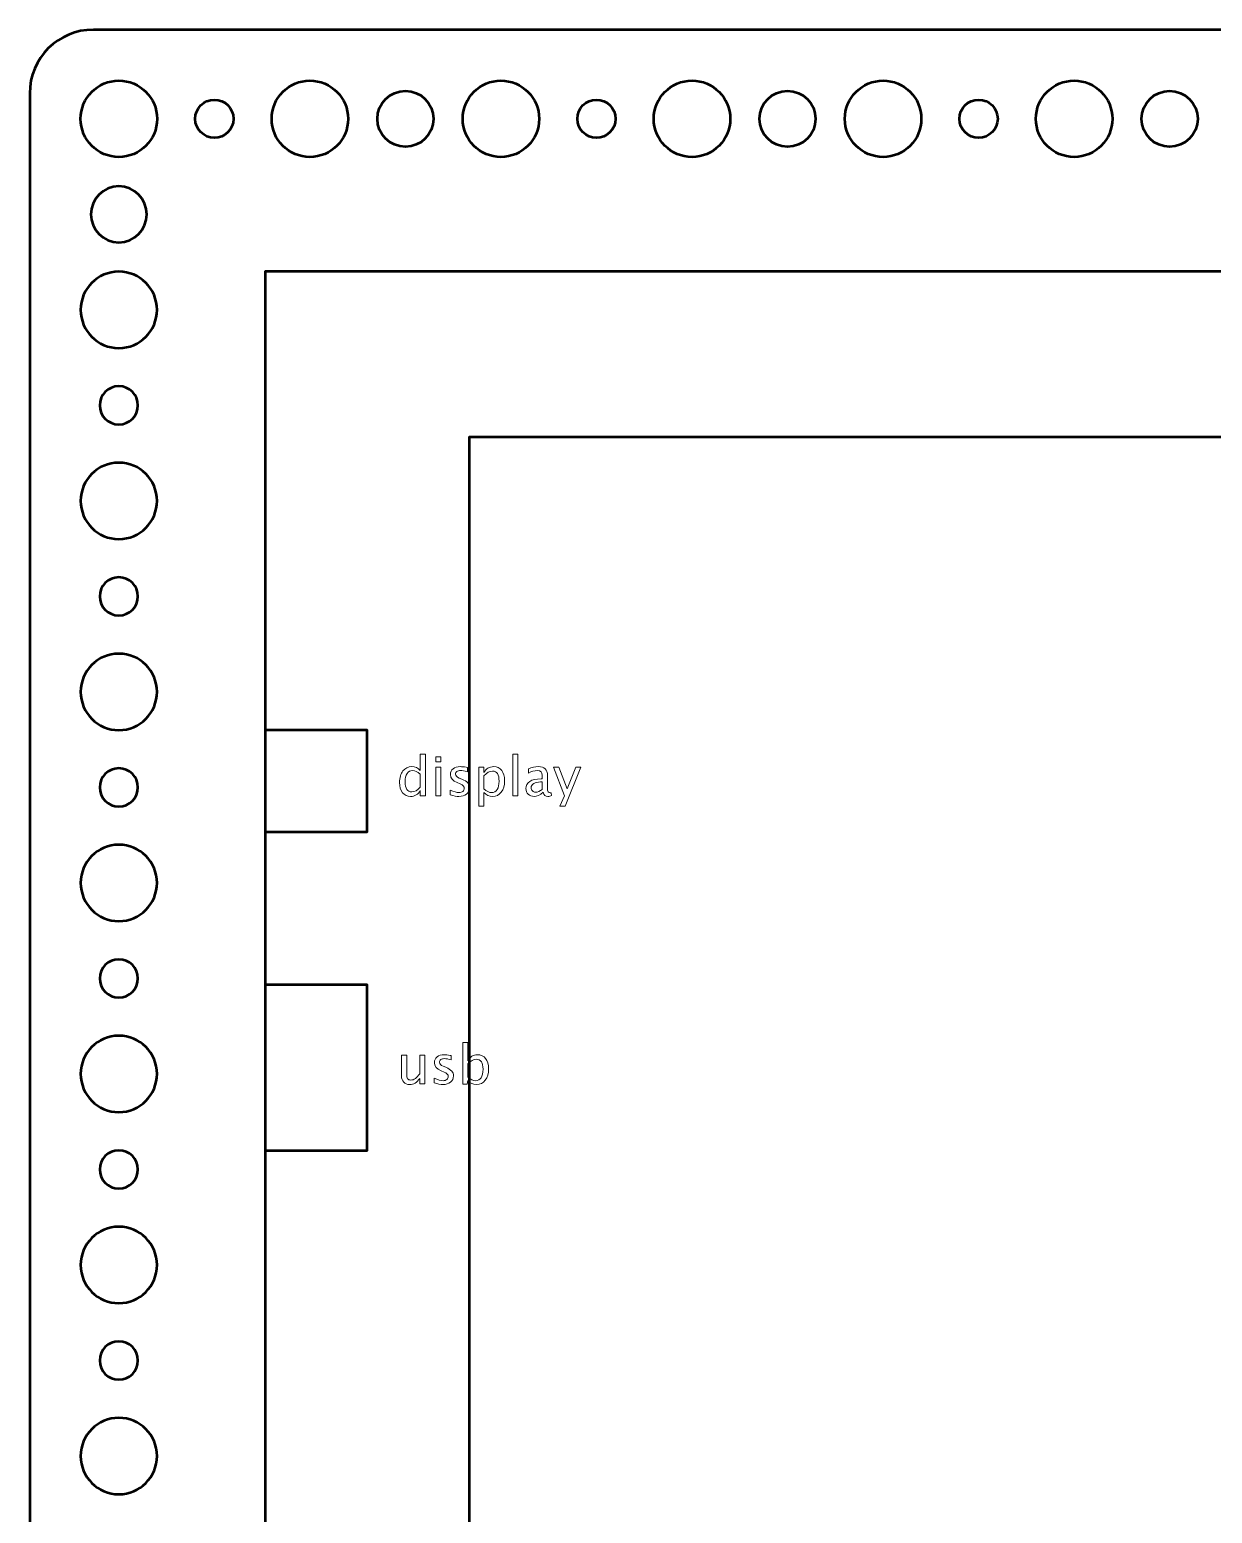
# Model space of a CAD drawing. Header units: centimetres. Extents: x -69 to 69, y -115 to 104.
# Drawn here: x -16.45 to -7.17, y -74.7 to -63.05 of the extents above; entities that cross this region are included whole.
import ezdxf

# ---------------------------------------------------------------- set-up
doc = ezdxf.new("R2010")
doc.units = ezdxf.units.CM
doc.header["$MEASUREMENT"] = 0
doc.layers.add('Layer 1', color=7, linetype='Continuous')

msp = doc.modelspace()

# ---------------------------------------------------------------- linework, layer by layer
at = {"layer": 'Layer 1', "color": 30, "lineweight": 53}
for points in [[(-14.6, -85.05), (14.6, -85.05), (14.6, -64.95), (-14.6, -64.95), (-14.6, -85.05)], [(-14.6, -69.35), (-13.8, -69.35), (-13.8, -68.55), (-14.6, -68.55), (-14.6, -69.35)], [(-14.6, -71.85001), (-13.8, -71.85001), (-13.8, -70.55001), (-14.6, -70.55001), (-14.6, -71.85001)]]:
    msp.add_lwpolyline(points, close=True, dxfattribs=at)
at = {"layer": 'Layer 1', "lineweight": 53}
for centre, major_axis in [((-15.74999, -63.75001), (0, 0.30001)), ((-14.24999, -63.75001), (0, 0.30001)), ((-12.74999, -63.75001), (0, 0.30001)), ((-11.24999, -63.75001), (0, 0.30001)), ((-9.74999, -63.75001), (0, 0.30001)), ((-8.24999, -63.75001), (0, 0.30001)), ((-15, -63.75), (0, 0.15)), ((-13.5, -63.75), (0, 0.22)), ((-12, -63.75), (0, 0.15)), ((-10.5, -63.75), (0, 0.22)), ((-9, -63.75), (0, 0.15)), ((-7.5, -63.75), (0, 0.22))]:
    msp.add_ellipse(centre, major_axis=major_axis, ratio=1, dxfattribs=at)
for points, knots in [([(-16.45, -86.45), (-16.45, -86.45), (-16.45, -63.55), (-16.45, -63.55), (-16.45, -63.55), (-16.45, -63.27386), (-16.22614, -63.05), (-15.95, -63.05), (-15.95, -63.05), (-15.95, -63.05), (15.95, -63.05), (15.95, -63.05), (15.95, -63.05), (16.22614, -63.05), (16.45, -63.27386), (16.45, -63.55), (16.45, -63.55), (16.45, -63.55), (16.45, -76.55), (16.45, -76.55), (16.45, -76.55), (16.45, -76.55), (15.05, -76.55), (15.05, -76.55), (15.05, -76.55), (14.77386, -76.55), (14.55, -76.77386), (14.55, -77.05), (14.55, -77.05), (14.55, -77.05), (14.55, -80.45), (14.55, -80.45), (14.55, -80.45), (14.55, -80.72614), (14.77386, -80.95), (15.05, -80.95), (15.05, -80.95), (15.05, -80.95), (16.45, -80.95), (16.45, -80.95), (16.45, -80.95), (16.45, -80.95), (16.45, -86.45), (16.45, -86.45), (16.45, -86.45), (16.45, -86.72614), (16.22614, -86.95), (15.95, -86.95), (15.95, -86.95), (15.95, -86.95), (-15.95, -86.95), (-15.95, -86.95), (-15.95, -86.95), (-16.22614, -86.95), (-16.45, -86.72614), (-16.45, -86.45)], [0, 0, 0, 0, 0.06666667, 0.06666667, 0.06666667, 0.06666667, 0.13333333, 0.13333333, 0.13333333, 0.13333333, 0.2, 0.2, 0.2, 0.2, 0.26666667, 0.26666667, 0.26666667, 0.26666667, 0.33333333, 0.33333333, 0.33333333, 0.33333333, 0.4, 0.4, 0.4, 0.4, 0.46666667, 0.46666667, 0.46666667, 0.46666667, 0.53333333, 0.53333333, 0.53333333, 0.53333333, 0.6, 0.6, 0.6, 0.6, 0.66666667, 0.66666667, 0.66666667, 0.66666667, 0.73333333, 0.73333333, 0.73333333, 0.73333333, 0.8, 0.8, 0.8, 0.8, 0.86666667, 0.86666667, 0.86666667, 0.86666667, 1, 1, 1, 1]), ([(-15.97, -64.5), (-15.97, -64.3785), (-15.8715, -64.28), (-15.75, -64.28), (-15.75, -64.28), (-15.6285, -64.28), (-15.53, -64.3785), (-15.53, -64.5), (-15.53, -64.5), (-15.53, -64.6215), (-15.6285, -64.72), (-15.75, -64.72), (-15.75, -64.72), (-15.8715, -64.72), (-15.97, -64.6215), (-15.97, -64.5)], [0, 0, 0, 0, 0.2, 0.2, 0.2, 0.2, 0.4, 0.4, 0.4, 0.4, 0.6, 0.6, 0.6, 0.6, 1, 1, 1, 1]), ([(-4.45, -66.25), (-4.45, -66.25), (-4.45, -65.05), (-4.45, -65.05), (-4.45, -65.05), (-4.45, -64.77386), (-4.22614, -64.55), (-3.95, -64.55), (-3.95, -64.55), (-3.95, -64.55), (2.45, -64.55), (2.45, -64.55), (2.45, -64.55), (2.72614, -64.55), (2.95, -64.77386), (2.95, -65.05), (2.95, -65.05), (2.95, -65.05), (2.95, -66.25), (2.95, -66.25), (2.95, -66.25), (2.95, -66.25), (13, -66.25), (13, -66.25), (13, -66.25), (13, -66.25), (13, -83.75), (13, -83.75), (13, -83.75), (13, -83.75), (-13, -83.75), (-13, -83.75), (-13, -83.75), (-13, -83.75), (-13, -66.25), (-13, -66.25), (-13, -66.25), (-13, -66.25), (-4.45, -66.25), (-4.45, -66.25)], [0, 0, 0, 0, 0.09090909, 0.09090909, 0.09090909, 0.09090909, 0.18181818, 0.18181818, 0.18181818, 0.18181818, 0.27272727, 0.27272727, 0.27272727, 0.27272727, 0.36363636, 0.36363636, 0.36363636, 0.36363636, 0.45454545, 0.45454545, 0.45454545, 0.45454545, 0.54545455, 0.54545455, 0.54545455, 0.54545455, 0.63636364, 0.63636364, 0.63636364, 0.63636364, 0.72727273, 0.72727273, 0.72727273, 0.72727273, 0.81818182, 0.81818182, 0.81818182, 0.81818182, 1, 1, 1, 1]), ([(-16.05, -65.25), (-16.05, -65.08431), (-15.91569, -64.95), (-15.75, -64.95), (-15.75, -64.95), (-15.58431, -64.95), (-15.45, -65.08431), (-15.45, -65.25), (-15.45, -65.25), (-15.45, -65.41569), (-15.58431, -65.55), (-15.75, -65.55), (-15.75, -65.55), (-15.91569, -65.55), (-16.05, -65.41569), (-16.05, -65.25)], [0, 0, 0, 0, 0.2, 0.2, 0.2, 0.2, 0.4, 0.4, 0.4, 0.4, 0.6, 0.6, 0.6, 0.6, 1, 1, 1, 1]), ([(-15.9, -66), (-15.9, -65.91716), (-15.83284, -65.85), (-15.75, -65.85), (-15.75, -65.85), (-15.66716, -65.85), (-15.6, -65.91716), (-15.6, -66), (-15.6, -66), (-15.6, -66.08284), (-15.66716, -66.15), (-15.75, -66.15), (-15.75, -66.15), (-15.83284, -66.15), (-15.9, -66.08284), (-15.9, -66)], [0, 0, 0, 0, 0.2, 0.2, 0.2, 0.2, 0.4, 0.4, 0.4, 0.4, 0.6, 0.6, 0.6, 0.6, 1, 1, 1, 1]), ([(-16.05, -66.75), (-16.05, -66.58431), (-15.91569, -66.45), (-15.75, -66.45), (-15.75, -66.45), (-15.58431, -66.45), (-15.45, -66.58431), (-15.45, -66.75), (-15.45, -66.75), (-15.45, -66.91569), (-15.58431, -67.05), (-15.75, -67.05), (-15.75, -67.05), (-15.91569, -67.05), (-16.05, -66.91569), (-16.05, -66.75)], [0, 0, 0, 0, 0.2, 0.2, 0.2, 0.2, 0.4, 0.4, 0.4, 0.4, 0.6, 0.6, 0.6, 0.6, 1, 1, 1, 1]), ([(-15.9, -67.5), (-15.9, -67.41716), (-15.83284, -67.35), (-15.75, -67.35), (-15.75, -67.35), (-15.66716, -67.35), (-15.6, -67.41716), (-15.6, -67.5), (-15.6, -67.5), (-15.6, -67.58284), (-15.66716, -67.65), (-15.75, -67.65), (-15.75, -67.65), (-15.83284, -67.65), (-15.9, -67.58284), (-15.9, -67.5)], [0, 0, 0, 0, 0.2, 0.2, 0.2, 0.2, 0.4, 0.4, 0.4, 0.4, 0.6, 0.6, 0.6, 0.6, 1, 1, 1, 1]), ([(-16.05, -68.25), (-16.05, -68.08431), (-15.91569, -67.95), (-15.75, -67.95), (-15.75, -67.95), (-15.58431, -67.95), (-15.45, -68.08431), (-15.45, -68.25), (-15.45, -68.25), (-15.45, -68.41569), (-15.58431, -68.55), (-15.75, -68.55), (-15.75, -68.55), (-15.91569, -68.55), (-16.05, -68.41569), (-16.05, -68.25)], [0, 0, 0, 0, 0.2, 0.2, 0.2, 0.2, 0.4, 0.4, 0.4, 0.4, 0.6, 0.6, 0.6, 0.6, 1, 1, 1, 1]), ([(-15.9, -69), (-15.9, -68.91716), (-15.83284, -68.85), (-15.75, -68.85), (-15.75, -68.85), (-15.66716, -68.85), (-15.6, -68.91716), (-15.6, -69), (-15.6, -69), (-15.6, -69.08284), (-15.66716, -69.15), (-15.75, -69.15), (-15.75, -69.15), (-15.83284, -69.15), (-15.9, -69.08284), (-15.9, -69)], [0, 0, 0, 0, 0.2, 0.2, 0.2, 0.2, 0.4, 0.4, 0.4, 0.4, 0.6, 0.6, 0.6, 0.6, 1, 1, 1, 1]), ([(-16.05, -69.75), (-16.05, -69.58431), (-15.91569, -69.45), (-15.75, -69.45), (-15.75, -69.45), (-15.58431, -69.45), (-15.45, -69.58431), (-15.45, -69.75), (-15.45, -69.75), (-15.45, -69.91569), (-15.58431, -70.05), (-15.75, -70.05), (-15.75, -70.05), (-15.91569, -70.05), (-16.05, -69.91569), (-16.05, -69.75)], [0, 0, 0, 0, 0.2, 0.2, 0.2, 0.2, 0.4, 0.4, 0.4, 0.4, 0.6, 0.6, 0.6, 0.6, 1, 1, 1, 1]), ([(-15.9, -70.5), (-15.9, -70.41716), (-15.83284, -70.35), (-15.75, -70.35), (-15.75, -70.35), (-15.66716, -70.35), (-15.6, -70.41716), (-15.6, -70.5), (-15.6, -70.5), (-15.6, -70.58284), (-15.66716, -70.65), (-15.75, -70.65), (-15.75, -70.65), (-15.83284, -70.65), (-15.9, -70.58284), (-15.9, -70.5)], [0, 0, 0, 0, 0.2, 0.2, 0.2, 0.2, 0.4, 0.4, 0.4, 0.4, 0.6, 0.6, 0.6, 0.6, 1, 1, 1, 1]), ([(-16.05, -71.25), (-16.05, -71.08431), (-15.91569, -70.95), (-15.75, -70.95), (-15.75, -70.95), (-15.58431, -70.95), (-15.45, -71.08431), (-15.45, -71.25), (-15.45, -71.25), (-15.45, -71.41569), (-15.58431, -71.55), (-15.75, -71.55), (-15.75, -71.55), (-15.91569, -71.55), (-16.05, -71.41569), (-16.05, -71.25)], [0, 0, 0, 0, 0.2, 0.2, 0.2, 0.2, 0.4, 0.4, 0.4, 0.4, 0.6, 0.6, 0.6, 0.6, 1, 1, 1, 1]), ([(-15.9, -72), (-15.9, -71.91716), (-15.83284, -71.85), (-15.75, -71.85), (-15.75, -71.85), (-15.66716, -71.85), (-15.6, -71.91716), (-15.6, -72), (-15.6, -72), (-15.6, -72.08284), (-15.66716, -72.15), (-15.75, -72.15), (-15.75, -72.15), (-15.83284, -72.15), (-15.9, -72.08284), (-15.9, -72)], [0, 0, 0, 0, 0.2, 0.2, 0.2, 0.2, 0.4, 0.4, 0.4, 0.4, 0.6, 0.6, 0.6, 0.6, 1, 1, 1, 1]), ([(-16.05, -72.75), (-16.05, -72.58431), (-15.91569, -72.45), (-15.75, -72.45), (-15.75, -72.45), (-15.58431, -72.45), (-15.45, -72.58431), (-15.45, -72.75), (-15.45, -72.75), (-15.45, -72.91569), (-15.58431, -73.05), (-15.75, -73.05), (-15.75, -73.05), (-15.91569, -73.05), (-16.05, -72.91569), (-16.05, -72.75)], [0, 0, 0, 0, 0.2, 0.2, 0.2, 0.2, 0.4, 0.4, 0.4, 0.4, 0.6, 0.6, 0.6, 0.6, 1, 1, 1, 1]), ([(-15.9, -73.5), (-15.9, -73.41716), (-15.83284, -73.35), (-15.75, -73.35), (-15.75, -73.35), (-15.66716, -73.35), (-15.6, -73.41716), (-15.6, -73.5), (-15.6, -73.5), (-15.6, -73.58284), (-15.66716, -73.65), (-15.75, -73.65), (-15.75, -73.65), (-15.83284, -73.65), (-15.9, -73.58284), (-15.9, -73.5)], [0, 0, 0, 0, 0.2, 0.2, 0.2, 0.2, 0.4, 0.4, 0.4, 0.4, 0.6, 0.6, 0.6, 0.6, 1, 1, 1, 1]), ([(-16.05, -74.25), (-16.05, -74.08431), (-15.91569, -73.95), (-15.75, -73.95), (-15.75, -73.95), (-15.58431, -73.95), (-15.45, -74.08431), (-15.45, -74.25), (-15.45, -74.25), (-15.45, -74.41569), (-15.58431, -74.55), (-15.75, -74.55), (-15.75, -74.55), (-15.91569, -74.55), (-16.05, -74.41569), (-16.05, -74.25)], [0, 0, 0, 0, 0.2, 0.2, 0.2, 0.2, 0.4, 0.4, 0.4, 0.4, 0.6, 0.6, 0.6, 0.6, 1, 1, 1, 1])]:
    msp.add_open_spline(points, degree=3, knots=knots, dxfattribs=at)
at = {"layer": 'Layer 1', "color": 30, "lineweight": 9}
for points, knots in [([(-13.38397, -69.06578), (-13.38397, -69.06578), (-13.38397, -69.02366), (-13.38397, -69.02366), (-13.38397, -69.02366), (-13.40056, -69.05513), (-13.42553, -69.07086), (-13.4589, -69.07086), (-13.4589, -69.07086), (-13.486, -69.07086), (-13.5073, -69.06105), (-13.52283, -69.04137), (-13.52283, -69.04137), (-13.53835, -69.02168), (-13.54611, -68.9948), (-13.54611, -68.96072), (-13.54611, -68.96072), (-13.54611, -68.92347), (-13.53729, -68.89348), (-13.51972, -68.87077), (-13.51972, -68.87077), (-13.50208, -68.84812), (-13.47894, -68.83676), (-13.45023, -68.83676), (-13.45023, -68.83676), (-13.42363, -68.83676), (-13.40147, -68.84692), (-13.38397, -68.86731), (-13.38397, -68.86731), (-13.38397, -68.86731), (-13.38397, -68.73939), (-13.38397, -68.73939), (-13.38397, -68.73939), (-13.38397, -68.73939), (-13.34334, -68.73939), (-13.34334, -68.73939), (-13.34334, -68.73939), (-13.34334, -68.73939), (-13.34334, -69.06578), (-13.34334, -69.06578), (-13.34334, -69.06578), (-13.34334, -69.06578), (-13.38397, -69.06578), (-13.38397, -69.06578)], [0, 0, 0, 0, 0.08333333, 0.08333333, 0.08333333, 0.08333333, 0.16666667, 0.16666667, 0.16666667, 0.16666667, 0.25, 0.25, 0.25, 0.25, 0.33333333, 0.33333333, 0.33333333, 0.33333333, 0.41666667, 0.41666667, 0.41666667, 0.41666667, 0.5, 0.5, 0.5, 0.5, 0.58333333, 0.58333333, 0.58333333, 0.58333333, 0.66666667, 0.66666667, 0.66666667, 0.66666667, 0.75, 0.75, 0.75, 0.75, 0.83333333, 0.83333333, 0.83333333, 0.83333333, 1, 1, 1, 1]), ([(-13.26191, -68.80035), (-13.26191, -68.80035), (-13.26191, -68.75971), (-13.26191, -68.75971), (-13.26191, -68.75971), (-13.26191, -68.75971), (-13.22127, -68.75971), (-13.22127, -68.75971), (-13.22127, -68.75971), (-13.22127, -68.75971), (-13.22127, -68.80035), (-13.22127, -68.80035), (-13.22127, -68.80035), (-13.22127, -68.80035), (-13.26191, -68.80035), (-13.26191, -68.80035)], [0, 0, 0, 0, 0.2, 0.2, 0.2, 0.2, 0.4, 0.4, 0.4, 0.4, 0.6, 0.6, 0.6, 0.6, 1, 1, 1, 1]), ([(-13.26191, -69.06578), (-13.26191, -69.06578), (-13.26191, -68.84142), (-13.26191, -68.84142), (-13.26191, -68.84142), (-13.26191, -68.84142), (-13.22127, -68.84142), (-13.22127, -68.84142), (-13.22127, -68.84142), (-13.22127, -68.84142), (-13.22127, -69.06578), (-13.22127, -69.06578), (-13.22127, -69.06578), (-13.22127, -69.06578), (-13.26191, -69.06578), (-13.26191, -69.06578)], [0, 0, 0, 0, 0.2, 0.2, 0.2, 0.2, 0.4, 0.4, 0.4, 0.4, 0.6, 0.6, 0.6, 0.6, 1, 1, 1, 1]), ([(-13.14761, -69.05774), (-13.14761, -69.05774), (-13.14761, -69.02048), (-13.14761, -69.02048), (-13.14761, -69.02048), (-13.12101, -69.03375), (-13.09794, -69.04038), (-13.07826, -69.04038), (-13.07826, -69.04038), (-13.06655, -69.04038), (-13.05681, -69.03721), (-13.04912, -69.03086), (-13.04912, -69.03086), (-13.04143, -69.02458), (-13.03755, -69.01667), (-13.03755, -69.00715), (-13.03755, -69.00715), (-13.03755, -68.99325), (-13.04834, -68.98175), (-13.06993, -68.97265), (-13.06993, -68.97265), (-13.06993, -68.97265), (-13.09371, -68.96256), (-13.09371, -68.96256), (-13.09371, -68.96256), (-13.12878, -68.94802), (-13.14634, -68.927), (-13.14634, -68.89969), (-13.14634, -68.89969), (-13.14634, -68.88015), (-13.13943, -68.86477), (-13.1256, -68.85355), (-13.1256, -68.85355), (-13.11177, -68.84233), (-13.09279, -68.83676), (-13.06873, -68.83676), (-13.06873, -68.83676), (-13.05624, -68.83676), (-13.04072, -68.83845), (-13.02231, -68.84191), (-13.02231, -68.84191), (-13.02231, -68.84191), (-13.01384, -68.84353), (-13.01384, -68.84353), (-13.01384, -68.84353), (-13.01384, -68.84353), (-13.01384, -68.8774), (-13.01384, -68.8774), (-13.01384, -68.8774), (-13.03649, -68.87062), (-13.05455, -68.86724), (-13.06803, -68.86724), (-13.06803, -68.86724), (-13.07988, -68.86724), (-13.08926, -68.86985), (-13.09639, -68.875), (-13.09639, -68.875), (-13.10345, -68.88015), (-13.10697, -68.88706), (-13.10697, -68.89574), (-13.10697, -68.89574), (-13.10697, -68.90795), (-13.0971, -68.91832), (-13.07727, -68.92672), (-13.07727, -68.92672), (-13.07727, -68.92672), (-13.05773, -68.93497), (-13.05773, -68.93497), (-13.05773, -68.93497), (-13.03557, -68.94428), (-13.01991, -68.95416), (-13.01074, -68.96453), (-13.01074, -68.96453), (-13.00149, -68.97491), (-12.99691, -68.98789), (-12.99691, -69.00341), (-12.99691, -69.00341), (-12.99691, -69.02309), (-13.00467, -69.03925), (-13.02026, -69.05188), (-13.02026, -69.05188), (-13.03578, -69.06451), (-13.05568, -69.07086), (-13.07988, -69.07086), (-13.07988, -69.07086), (-13.09851, -69.07086), (-13.12101, -69.06649), (-13.14761, -69.05774)], [0, 0, 0, 0, 0.04347826, 0.04347826, 0.04347826, 0.04347826, 0.08695652, 0.08695652, 0.08695652, 0.08695652, 0.13043478, 0.13043478, 0.13043478, 0.13043478, 0.17391304, 0.17391304, 0.17391304, 0.17391304, 0.2173913, 0.2173913, 0.2173913, 0.2173913, 0.26086957, 0.26086957, 0.26086957, 0.26086957, 0.30434783, 0.30434783, 0.30434783, 0.30434783, 0.34782609, 0.34782609, 0.34782609, 0.34782609, 0.39130435, 0.39130435, 0.39130435, 0.39130435, 0.43478261, 0.43478261, 0.43478261, 0.43478261, 0.47826087, 0.47826087, 0.47826087, 0.47826087, 0.52173913, 0.52173913, 0.52173913, 0.52173913, 0.56521739, 0.56521739, 0.56521739, 0.56521739, 0.60869565, 0.60869565, 0.60869565, 0.60869565, 0.65217391, 0.65217391, 0.65217391, 0.65217391, 0.69565217, 0.69565217, 0.69565217, 0.69565217, 0.73913043, 0.73913043, 0.73913043, 0.73913043, 0.7826087, 0.7826087, 0.7826087, 0.7826087, 0.82608696, 0.82608696, 0.82608696, 0.82608696, 0.86956522, 0.86956522, 0.86956522, 0.86956522, 0.91304348, 0.91304348, 0.91304348, 0.91304348, 1, 1, 1, 1]), ([(-12.92374, -69.14748), (-12.92374, -69.14748), (-12.92374, -68.84142), (-12.92374, -68.84142), (-12.92374, -68.84142), (-12.92374, -68.84142), (-12.8831, -68.84142), (-12.8831, -68.84142), (-12.8831, -68.84142), (-12.8831, -68.84142), (-12.8831, -68.88382), (-12.8831, -68.88382), (-12.8831, -68.88382), (-12.86645, -68.85242), (-12.8414, -68.83676), (-12.80803, -68.83676), (-12.80803, -68.83676), (-12.78101, -68.83676), (-12.75977, -68.84657), (-12.74425, -68.86625), (-12.74425, -68.86625), (-12.72873, -68.88594), (-12.72097, -68.91282), (-12.72097, -68.94689), (-12.72097, -68.94689), (-12.72097, -68.98401), (-12.72978, -69.01399), (-12.74735, -69.03671), (-12.74735, -69.03671), (-12.76492, -69.0595), (-12.78806, -69.07086), (-12.81671, -69.07086), (-12.81671, -69.07086), (-12.84331, -69.07086), (-12.86546, -69.0607), (-12.8831, -69.04031), (-12.8831, -69.04031), (-12.8831, -69.04031), (-12.8831, -69.14748), (-12.8831, -69.14748), (-12.8831, -69.14748), (-12.8831, -69.14748), (-12.92374, -69.14748), (-12.92374, -69.14748)], [0, 0, 0, 0, 0.08333333, 0.08333333, 0.08333333, 0.08333333, 0.16666667, 0.16666667, 0.16666667, 0.16666667, 0.25, 0.25, 0.25, 0.25, 0.33333333, 0.33333333, 0.33333333, 0.33333333, 0.41666667, 0.41666667, 0.41666667, 0.41666667, 0.5, 0.5, 0.5, 0.5, 0.58333333, 0.58333333, 0.58333333, 0.58333333, 0.66666667, 0.66666667, 0.66666667, 0.66666667, 0.75, 0.75, 0.75, 0.75, 0.83333333, 0.83333333, 0.83333333, 0.83333333, 1, 1, 1, 1]), ([(-12.65732, -69.06578), (-12.65732, -69.06578), (-12.65732, -68.73939), (-12.65732, -68.73939), (-12.65732, -68.73939), (-12.65732, -68.73939), (-12.61668, -68.73939), (-12.61668, -68.73939), (-12.61668, -68.73939), (-12.61668, -68.73939), (-12.61668, -69.06578), (-12.61668, -69.06578), (-12.61668, -69.06578), (-12.61668, -69.06578), (-12.65732, -69.06578), (-12.65732, -69.06578)], [0, 0, 0, 0, 0.2, 0.2, 0.2, 0.2, 0.4, 0.4, 0.4, 0.4, 0.6, 0.6, 0.6, 0.6, 1, 1, 1, 1]), ([(-12.41934, -69.03721), (-12.44375, -69.05964), (-12.46725, -69.07086), (-12.48983, -69.07086), (-12.48983, -69.07086), (-12.50838, -69.07086), (-12.52383, -69.06507), (-12.53604, -69.05343), (-12.53604, -69.05343), (-12.54832, -69.04179), (-12.55445, -69.02712), (-12.55445, -69.00941), (-12.55445, -69.00941), (-12.55445, -68.98492), (-12.54415, -68.96609), (-12.52355, -68.95296), (-12.52355, -68.95296), (-12.50295, -68.93984), (-12.47339, -68.93328), (-12.43486, -68.93328), (-12.43486, -68.93328), (-12.43486, -68.93328), (-12.42534, -68.93328), (-12.42534, -68.93328), (-12.42534, -68.93328), (-12.42534, -68.93328), (-12.42534, -68.90626), (-12.42534, -68.90626), (-12.42534, -68.90626), (-12.42534, -68.88022), (-12.43888, -68.86724), (-12.46605, -68.86724), (-12.46605, -68.86724), (-12.48707, -68.86724), (-12.51007, -68.87387), (-12.53498, -68.88713), (-12.53498, -68.88713), (-12.53498, -68.88713), (-12.53498, -68.85369), (-12.53498, -68.85369), (-12.53498, -68.85369), (-12.5076, -68.8424), (-12.48178, -68.83676), (-12.45758, -68.83676), (-12.45758, -68.83676), (-12.43268, -68.83676), (-12.41426, -68.8424), (-12.40248, -68.85376), (-12.40248, -68.85376), (-12.39062, -68.86512), (-12.3847, -68.88262), (-12.3847, -68.90626), (-12.3847, -68.90626), (-12.3847, -68.90626), (-12.3847, -69.00764), (-12.3847, -69.00764), (-12.3847, -69.00764), (-12.3847, -69.03086), (-12.37757, -69.0425), (-12.36325, -69.0425), (-12.36325, -69.0425), (-12.36149, -69.0425), (-12.35888, -69.04221), (-12.35542, -69.04165), (-12.35542, -69.04165), (-12.35542, -69.04165), (-12.35253, -69.06423), (-12.35253, -69.06423), (-12.35253, -69.06423), (-12.36177, -69.06867), (-12.37193, -69.07086), (-12.38308, -69.07086), (-12.38308, -69.07086), (-12.40205, -69.07086), (-12.41412, -69.05964), (-12.41934, -69.03721)], [0, 0, 0, 0, 0.05, 0.05, 0.05, 0.05, 0.1, 0.1, 0.1, 0.1, 0.15, 0.15, 0.15, 0.15, 0.2, 0.2, 0.2, 0.2, 0.25, 0.25, 0.25, 0.25, 0.3, 0.3, 0.3, 0.3, 0.35, 0.35, 0.35, 0.35, 0.4, 0.4, 0.4, 0.4, 0.45, 0.45, 0.45, 0.45, 0.5, 0.5, 0.5, 0.5, 0.55, 0.55, 0.55, 0.55, 0.6, 0.6, 0.6, 0.6, 0.65, 0.65, 0.65, 0.65, 0.7, 0.7, 0.7, 0.7, 0.75, 0.75, 0.75, 0.75, 0.8, 0.8, 0.8, 0.8, 0.85, 0.85, 0.85, 0.85, 0.9, 0.9, 0.9, 0.9, 1, 1, 1, 1]), ([(-12.28797, -69.14748), (-12.28797, -69.14748), (-12.25156, -69.06606), (-12.25156, -69.06606), (-12.25156, -69.06606), (-12.25156, -69.06606), (-12.33848, -68.84142), (-12.33848, -68.84142), (-12.33848, -68.84142), (-12.33848, -68.84142), (-12.29488, -68.84142), (-12.29488, -68.84142), (-12.29488, -68.84142), (-12.29488, -68.84142), (-12.23025, -69.01131), (-12.23025, -69.01131), (-12.23025, -69.01131), (-12.23025, -69.01131), (-12.16132, -68.84142), (-12.16132, -68.84142), (-12.16132, -68.84142), (-12.16132, -68.84142), (-12.12301, -68.84142), (-12.12301, -68.84142), (-12.12301, -68.84142), (-12.12301, -68.84142), (-12.24563, -69.14748), (-12.24563, -69.14748), (-12.24563, -69.14748), (-12.24563, -69.14748), (-12.28797, -69.14748), (-12.28797, -69.14748)], [0, 0, 0, 0, 0.11111111, 0.11111111, 0.11111111, 0.11111111, 0.22222222, 0.22222222, 0.22222222, 0.22222222, 0.33333333, 0.33333333, 0.33333333, 0.33333333, 0.44444444, 0.44444444, 0.44444444, 0.44444444, 0.55555556, 0.55555556, 0.55555556, 0.55555556, 0.66666667, 0.66666667, 0.66666667, 0.66666667, 0.77777778, 0.77777778, 0.77777778, 0.77777778, 1, 1, 1, 1]), ([(-13.38397, -68.89511), (-13.40507, -68.87655), (-13.42504, -68.86724), (-13.44395, -68.86724), (-13.44395, -68.86724), (-13.46257, -68.86724), (-13.47697, -68.875), (-13.4872, -68.89059), (-13.4872, -68.89059), (-13.49743, -68.90611), (-13.50251, -68.92813), (-13.50251, -68.95663), (-13.50251, -68.95663), (-13.50251, -69.00905), (-13.48515, -69.0353), (-13.45037, -69.0353), (-13.45037, -69.0353), (-13.42779, -69.0353), (-13.40564, -69.02295), (-13.38397, -68.99833), (-13.38397, -68.99833), (-13.38397, -68.99833), (-13.38397, -68.89511), (-13.38397, -68.89511)], [0, 0, 0, 0, 0.14285714, 0.14285714, 0.14285714, 0.14285714, 0.28571429, 0.28571429, 0.28571429, 0.28571429, 0.42857143, 0.42857143, 0.42857143, 0.42857143, 0.57142857, 0.57142857, 0.57142857, 0.57142857, 0.71428571, 0.71428571, 0.71428571, 0.71428571, 1, 1, 1, 1]), ([(-12.8831, -69.0123), (-12.86215, -69.031), (-12.84218, -69.04038), (-12.8232, -69.04038), (-12.8232, -69.04038), (-12.8045, -69.04038), (-12.79004, -69.03255), (-12.77988, -69.01696), (-12.77988, -69.01696), (-12.76965, -69.00136), (-12.76457, -68.97942), (-12.76457, -68.95106), (-12.76457, -68.95106), (-12.76457, -68.89856), (-12.78192, -68.87232), (-12.81664, -68.87232), (-12.81664, -68.87232), (-12.83936, -68.87232), (-12.86151, -68.88459), (-12.8831, -68.90922), (-12.8831, -68.90922), (-12.8831, -68.90922), (-12.8831, -69.0123), (-12.8831, -69.0123)], [0, 0, 0, 0, 0.14285714, 0.14285714, 0.14285714, 0.14285714, 0.28571429, 0.28571429, 0.28571429, 0.28571429, 0.42857143, 0.42857143, 0.42857143, 0.42857143, 0.57142857, 0.57142857, 0.57142857, 0.57142857, 0.71428571, 0.71428571, 0.71428571, 0.71428571, 1, 1, 1, 1]), ([(-12.42534, -69.01505), (-12.42534, -69.01505), (-12.42534, -68.95741), (-12.42534, -68.95741), (-12.42534, -68.95741), (-12.42534, -68.95741), (-12.43839, -68.95698), (-12.43839, -68.95698), (-12.43839, -68.95698), (-12.46097, -68.95698), (-12.47917, -68.96115), (-12.49307, -68.96947), (-12.49307, -68.96947), (-12.5069, -68.97787), (-12.51381, -68.98895), (-12.51381, -69.00277), (-12.51381, -69.00277), (-12.51381, -69.01244), (-12.51036, -69.02062), (-12.50351, -69.02733), (-12.50351, -69.02733), (-12.4966, -69.03403), (-12.4882, -69.03742), (-12.47825, -69.03742), (-12.47825, -69.03742), (-12.46132, -69.03742), (-12.44368, -69.02994), (-12.42534, -69.01505)], [0, 0, 0, 0, 0.125, 0.125, 0.125, 0.125, 0.25, 0.25, 0.25, 0.25, 0.375, 0.375, 0.375, 0.375, 0.5, 0.5, 0.5, 0.5, 0.625, 0.625, 0.625, 0.625, 0.75, 0.75, 0.75, 0.75, 1, 1, 1, 1]), ([(-13.04975, -71.3306), (-13.04975, -71.3306), (-13.04975, -71.00167), (-13.04975, -71.00167), (-13.04975, -71.00167), (-13.04975, -71.00167), (-13.00911, -71.00167), (-13.00911, -71.00167), (-13.00911, -71.00167), (-13.00911, -71.00167), (-13.00911, -71.1461), (-13.00911, -71.1461), (-13.00911, -71.1461), (-12.99246, -71.1147), (-12.96741, -71.09904), (-12.93404, -71.09904), (-12.93404, -71.09904), (-12.90702, -71.09904), (-12.88578, -71.10885), (-12.87026, -71.12853), (-12.87026, -71.12853), (-12.85474, -71.14822), (-12.84698, -71.1751), (-12.84698, -71.20917), (-12.84698, -71.20917), (-12.84698, -71.24629), (-12.85579, -71.27627), (-12.87336, -71.29899), (-12.87336, -71.29899), (-12.89093, -71.32178), (-12.91407, -71.33314), (-12.94272, -71.33314), (-12.94272, -71.33314), (-12.96932, -71.33314), (-12.99147, -71.32298), (-13.00911, -71.30259), (-13.00911, -71.30259), (-13.00911, -71.30259), (-13.01405, -71.3306), (-13.01405, -71.3306), (-13.01405, -71.3306), (-13.01405, -71.3306), (-13.04975, -71.3306), (-13.04975, -71.3306)], [0, 0, 0, 0, 0.08333333, 0.08333333, 0.08333333, 0.08333333, 0.16666667, 0.16666667, 0.16666667, 0.16666667, 0.25, 0.25, 0.25, 0.25, 0.33333333, 0.33333333, 0.33333333, 0.33333333, 0.41666667, 0.41666667, 0.41666667, 0.41666667, 0.5, 0.5, 0.5, 0.5, 0.58333333, 0.58333333, 0.58333333, 0.58333333, 0.66666667, 0.66666667, 0.66666667, 0.66666667, 0.75, 0.75, 0.75, 0.75, 0.83333333, 0.83333333, 0.83333333, 0.83333333, 1, 1, 1, 1]), ([(-13.38778, -71.32806), (-13.38778, -71.32806), (-13.38778, -71.28587), (-13.38778, -71.28587), (-13.38778, -71.28587), (-13.40945, -71.31741), (-13.43576, -71.33314), (-13.46667, -71.33314), (-13.46667, -71.33314), (-13.48628, -71.33314), (-13.50187, -71.327), (-13.51344, -71.31465), (-13.51344, -71.31465), (-13.52508, -71.30231), (-13.53087, -71.28573), (-13.53087, -71.26477), (-13.53087, -71.26477), (-13.53087, -71.26477), (-13.53087, -71.1037), (-13.53087, -71.1037), (-13.53087, -71.1037), (-13.53087, -71.1037), (-13.49023, -71.1037), (-13.49023, -71.1037), (-13.49023, -71.1037), (-13.49023, -71.1037), (-13.49023, -71.25151), (-13.49023, -71.25151), (-13.49023, -71.25151), (-13.49023, -71.26837), (-13.48776, -71.28029), (-13.48289, -71.28735), (-13.48289, -71.28735), (-13.47795, -71.29448), (-13.46977, -71.298), (-13.45827, -71.298), (-13.45827, -71.298), (-13.43343, -71.298), (-13.40987, -71.28171), (-13.38778, -71.24904), (-13.38778, -71.24904), (-13.38778, -71.24904), (-13.38778, -71.1037), (-13.38778, -71.1037), (-13.38778, -71.1037), (-13.38778, -71.1037), (-13.34715, -71.1037), (-13.34715, -71.1037), (-13.34715, -71.1037), (-13.34715, -71.1037), (-13.34715, -71.32806), (-13.34715, -71.32806), (-13.34715, -71.32806), (-13.34715, -71.32806), (-13.38778, -71.32806), (-13.38778, -71.32806)], [0, 0, 0, 0, 0.06666667, 0.06666667, 0.06666667, 0.06666667, 0.13333333, 0.13333333, 0.13333333, 0.13333333, 0.2, 0.2, 0.2, 0.2, 0.26666667, 0.26666667, 0.26666667, 0.26666667, 0.33333333, 0.33333333, 0.33333333, 0.33333333, 0.4, 0.4, 0.4, 0.4, 0.46666667, 0.46666667, 0.46666667, 0.46666667, 0.53333333, 0.53333333, 0.53333333, 0.53333333, 0.6, 0.6, 0.6, 0.6, 0.66666667, 0.66666667, 0.66666667, 0.66666667, 0.73333333, 0.73333333, 0.73333333, 0.73333333, 0.8, 0.8, 0.8, 0.8, 0.86666667, 0.86666667, 0.86666667, 0.86666667, 1, 1, 1, 1]), ([(-13.27362, -71.32002), (-13.27362, -71.32002), (-13.27362, -71.28276), (-13.27362, -71.28276), (-13.27362, -71.28276), (-13.24702, -71.29603), (-13.22395, -71.30266), (-13.20427, -71.30266), (-13.20427, -71.30266), (-13.19256, -71.30266), (-13.18282, -71.29949), (-13.17513, -71.29314), (-13.17513, -71.29314), (-13.16744, -71.28686), (-13.16356, -71.27895), (-13.16356, -71.26943), (-13.16356, -71.26943), (-13.16356, -71.25553), (-13.17435, -71.24403), (-13.19594, -71.23493), (-13.19594, -71.23493), (-13.19594, -71.23493), (-13.21972, -71.22484), (-13.21972, -71.22484), (-13.21972, -71.22484), (-13.25479, -71.2103), (-13.27235, -71.18928), (-13.27235, -71.16197), (-13.27235, -71.16197), (-13.27235, -71.14243), (-13.26544, -71.12705), (-13.25161, -71.11583), (-13.25161, -71.11583), (-13.23778, -71.10461), (-13.2188, -71.09904), (-13.19474, -71.09904), (-13.19474, -71.09904), (-13.18225, -71.09904), (-13.16673, -71.10073), (-13.14832, -71.10419), (-13.14832, -71.10419), (-13.14832, -71.10419), (-13.13985, -71.10581), (-13.13985, -71.10581), (-13.13985, -71.10581), (-13.13985, -71.10581), (-13.13985, -71.13968), (-13.13985, -71.13968), (-13.13985, -71.13968), (-13.1625, -71.1329), (-13.18056, -71.12952), (-13.19404, -71.12952), (-13.19404, -71.12952), (-13.20589, -71.12952), (-13.21527, -71.13213), (-13.2224, -71.13728), (-13.2224, -71.13728), (-13.22946, -71.14243), (-13.23298, -71.14934), (-13.23298, -71.15802), (-13.23298, -71.15802), (-13.23298, -71.17023), (-13.22311, -71.1806), (-13.20328, -71.189), (-13.20328, -71.189), (-13.20328, -71.189), (-13.18374, -71.19725), (-13.18374, -71.19725), (-13.18374, -71.19725), (-13.16158, -71.20656), (-13.14592, -71.21644), (-13.13675, -71.22681), (-13.13675, -71.22681), (-13.1275, -71.23719), (-13.12292, -71.25017), (-13.12292, -71.26569), (-13.12292, -71.26569), (-13.12292, -71.28537), (-13.13068, -71.30153), (-13.14627, -71.31416), (-13.14627, -71.31416), (-13.16179, -71.32679), (-13.18169, -71.33314), (-13.20589, -71.33314), (-13.20589, -71.33314), (-13.22452, -71.33314), (-13.24702, -71.32877), (-13.27362, -71.32002)], [0, 0, 0, 0, 0.04347826, 0.04347826, 0.04347826, 0.04347826, 0.08695652, 0.08695652, 0.08695652, 0.08695652, 0.13043478, 0.13043478, 0.13043478, 0.13043478, 0.17391304, 0.17391304, 0.17391304, 0.17391304, 0.2173913, 0.2173913, 0.2173913, 0.2173913, 0.26086957, 0.26086957, 0.26086957, 0.26086957, 0.30434783, 0.30434783, 0.30434783, 0.30434783, 0.34782609, 0.34782609, 0.34782609, 0.34782609, 0.39130435, 0.39130435, 0.39130435, 0.39130435, 0.43478261, 0.43478261, 0.43478261, 0.43478261, 0.47826087, 0.47826087, 0.47826087, 0.47826087, 0.52173913, 0.52173913, 0.52173913, 0.52173913, 0.56521739, 0.56521739, 0.56521739, 0.56521739, 0.60869565, 0.60869565, 0.60869565, 0.60869565, 0.65217391, 0.65217391, 0.65217391, 0.65217391, 0.69565217, 0.69565217, 0.69565217, 0.69565217, 0.73913043, 0.73913043, 0.73913043, 0.73913043, 0.7826087, 0.7826087, 0.7826087, 0.7826087, 0.82608696, 0.82608696, 0.82608696, 0.82608696, 0.86956522, 0.86956522, 0.86956522, 0.86956522, 0.91304348, 0.91304348, 0.91304348, 0.91304348, 1, 1, 1, 1]), ([(-13.00911, -71.27458), (-12.98816, -71.29328), (-12.96819, -71.30266), (-12.94921, -71.30266), (-12.94921, -71.30266), (-12.93051, -71.30266), (-12.91605, -71.29483), (-12.90589, -71.27924), (-12.90589, -71.27924), (-12.89566, -71.26364), (-12.89058, -71.2417), (-12.89058, -71.21334), (-12.89058, -71.21334), (-12.89058, -71.16084), (-12.90793, -71.1346), (-12.94265, -71.1346), (-12.94265, -71.1346), (-12.96537, -71.1346), (-12.98752, -71.14687), (-13.00911, -71.1715), (-13.00911, -71.1715), (-13.00911, -71.1715), (-13.00911, -71.27458), (-13.00911, -71.27458)], [0, 0, 0, 0, 0.14285714, 0.14285714, 0.14285714, 0.14285714, 0.28571429, 0.28571429, 0.28571429, 0.28571429, 0.42857143, 0.42857143, 0.42857143, 0.42857143, 0.57142857, 0.57142857, 0.57142857, 0.57142857, 0.71428571, 0.71428571, 0.71428571, 0.71428571, 1, 1, 1, 1])]:
    msp.add_open_spline(points, degree=3, knots=knots, dxfattribs=at)

doc.saveas('drawing.dxf')
